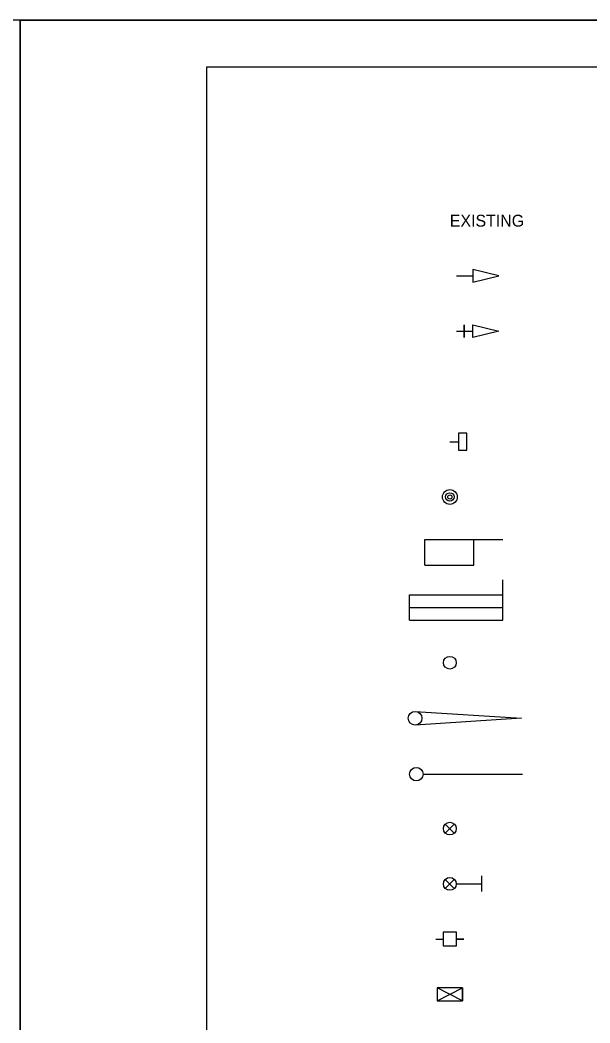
# Model space of a CAD drawing. Extents: x 1709823 to 1716999, y 1398858 to 1402388.
# Drawn here: x 1716318.6 to 1716440.7, y 1401777.3 to 1401992.1 of the extents above; entities that cross this region are included whole.
import ezdxf

# ---------------------------------------------------------------- set-up
doc = ezdxf.new("R2010")
doc.units = 0
for name, color, linetype in [('Level 48', 7, 'Continuous'), ('Sheets_50 Reference Boundary', 7, 'Continuous'), ('Sheets_General Details', 7, 'Continuous'), ('Sheets_Printer Plotting Border', 7, 'Continuous'), ('Signals_PR_Notes', 7, 'Continuous')]:
    doc.layers.add(name, color=color, linetype=linetype)

msp = doc.modelspace()

# ---------------------------------------------------------------- linework, layer by layer
at = {"layer": 'Level 48'}
msp.add_lwpolyline([(1716318.63, 1401992.13), (1716998.63, 1401992.13), (1716998.63, 1401552.13), (1716318.63, 1401552.13)], close=True, dxfattribs=at)
at = {"layer": 'Sheets_50 Reference Boundary'}
msp.add_lwpolyline([(1716358.63, 1401982.13), (1716988.63, 1401982.13), (1716988.63, 1401582.13), (1716358.63, 1401582.13)], close=True, dxfattribs=at)
at = {"layer": 'Sheets_General Details'}
msp.add_line((1716998.63, 1401992.13), (1716318.63, 1401992.13), dxfattribs=at)
msp.add_lwpolyline([(1716358.63, 1401982.13), (1716988.63, 1401982.13), (1716988.63, 1401562.13), (1716358.63, 1401562.13)], close=True, dxfattribs=at)
at = {"layer": 'Sheets_Printer Plotting Border'}
for points in [[(1715638.63, 1401552.13), (1716318.63, 1401552.13), (1716318.63, 1401992.13), (1715638.63, 1401992.13)], [(1716318.63, 1401552.13), (1716998.63, 1401552.13), (1716998.63, 1401992.13), (1716318.63, 1401992.13)]]:
    msp.add_lwpolyline(points, close=True, dxfattribs=at)
at = {"layer": 'Signals_PR_Notes'}
for p, q in [((1716405.34, 1401875.41), (1716405.34, 1401880.87)), ((1716405.34, 1401880.87), (1716422.1, 1401880.87)), ((1716415.85, 1401875.41), (1716415.85, 1401880.87)), ((1716405.34, 1401875.41), (1716415.85, 1401875.41)), ((1716422.1, 1401863.57), (1716422.1, 1401872.26)), ((1716402.05, 1401863.57), (1716402.05, 1401869.03)), ((1716402.05, 1401869.03), (1716422.1, 1401869.03)), ((1716402.05, 1401866.3), (1716422.1, 1401866.3)), ((1716402.05, 1401863.57), (1716422.1, 1401863.57)), ((1716404.99, 1401830.61), (1716426.3, 1401830.61)), ((1716411.68, 1401817.98), (1716409.75, 1401819.92)), ((1716409.75, 1401817.98), (1716411.68, 1401819.92)), ((1716417.61, 1401805.51), (1716417.61, 1401808.82)), ((1716411.68, 1401806.15), (1716409.75, 1401808.08)), ((1716409.75, 1401806.15), (1716411.68, 1401808.08)), ((1716412.11, 1401807.14), (1716417.57, 1401807.14))]:
    msp.add_line(p, q, dxfattribs=at)
for points in [[(1716412.17, 1401937.32), (1716415.63, 1401937.32), (1716415.63, 1401935.96), (1716421.19, 1401937.32), (1716415.63, 1401938.69), (1716415.63, 1401937.32)], [(1716412.17, 1401925.49), (1716413.81, 1401925.49), (1716413.81, 1401926.85), (1716413.81, 1401924.12), (1716413.81, 1401925.49), (1716415.63, 1401925.49), (1716415.63, 1401926.85), (1716421.19, 1401925.49), (1716415.63, 1401924.12), (1716415.63, 1401925.49)], [(1716410.72, 1401901.81), (1716412.54, 1401901.81), (1716412.54, 1401899.99), (1716414.36, 1401899.99), (1716414.36, 1401903.63), (1716412.54, 1401903.63), (1716412.54, 1401901.81)], [(1716403.29, 1401844.03), (1716426.05, 1401842.58), (1716403.29, 1401841.12)], [(1716407.71, 1401795.28), (1716409.26, 1401795.28), (1716409.26, 1401793.83), (1716412.17, 1401793.83), (1716412.17, 1401795.28), (1716413.72, 1401795.28), (1716412.17, 1401795.28), (1716412.17, 1401796.74), (1716409.26, 1401796.74), (1716409.26, 1401795.28)], [(1716407.97, 1401782.04), (1716413.46, 1401782.04), (1716413.46, 1401784.85), (1716407.97, 1401784.85), (1716407.97, 1401782.04), (1716413.46, 1401784.85), (1716413.46, 1401782.04), (1716407.97, 1401784.85)]]:
    msp.add_lwpolyline(points, dxfattribs=at)
for centre, radius in [((1716410.72, 1401889.98), 1.59), ((1716410.72, 1401889.98), 0.911), ((1716410.72, 1401889.98), 0.911), ((1716410.72, 1401889.98), 0.455), ((1716410.72, 1401854.47), 1.37), ((1716403.28, 1401842.58), 1.46), ((1716403.54, 1401830.61), 1.46), ((1716410.72, 1401818.95), 1.37), ((1716410.72, 1401807.11), 1.37)]:
    msp.add_circle(centre, radius, dxfattribs=at)

# ---------------------------------------------------------------- texts
msp.add_text('EXISTING', height=2.549, dxfattribs=at).set_placement((1716410.72, 1401947.88))

doc.saveas('drawing.dxf')
